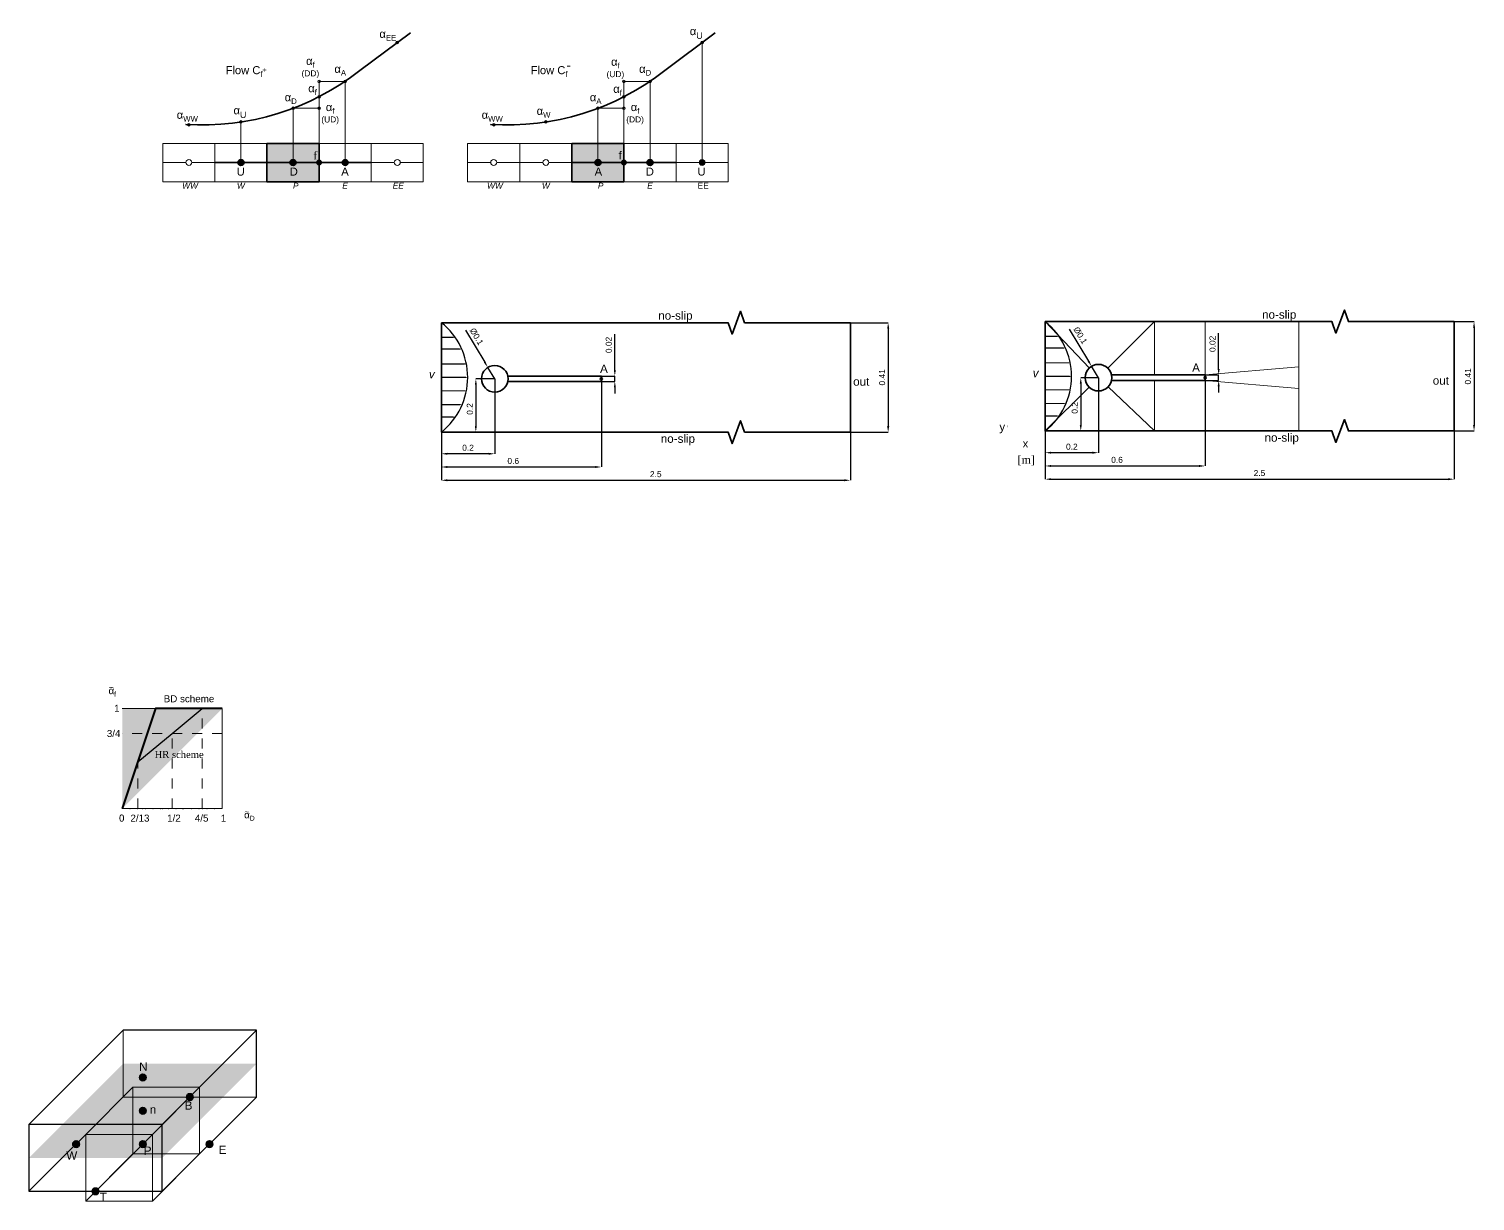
# Model space of a CAD drawing. Header units: millimetres. Extents: x -488.3 to -450.2, y 115.5 to 173.2.
# Drawn here: x -464.65 to -450.18, y 160.79 to 172.5 of the extents above; entities that cross this region are included whole.
import ezdxf

# ---------------------------------------------------------------- set-up
doc = ezdxf.new("R2010")
doc.units = ezdxf.units.MM
doc.linetypes.add('ACANSTGL', pattern=[0.11811, 0.07874, -0.03937])
doc.linetypes.add('HIDDEN', pattern=[9.525, 6.35, -3.175])
doc.layers.get('Defpoints').update_dxf_attribs({"lineweight": 18})
for name, color, linetype, lineweight in [('CONTINUA FINA', 3, 'Continuous', 18), ('CONTINUA MEDIA', 2, 'Continuous', 25), ('CONTORNO', 4, 'Continuous', 35), ('DIMENSION', 9, 'Continuous', 15), ('HIDDED', 6, 'HIDDEN', 18), ('TEXTO', 7, 'Continuous', 15)]:
    doc.layers.add(name, color=color, linetype=linetype, lineweight=lineweight)
doc.styles.add('ROMANS', font='arial.ttf')
doc.styles.get("Standard").update_dxf_attribs({"font": 'arial.ttf'})
doc.dimstyles.new('ACINDEC_2', dxfattribs={"dimscale": 0.03005, "dimtxt": 2, "dimasz": 2, "dimexe": 0, "dimexo": 0, "dimgap": 1, "dimtad": 1, "dimdec": 1, "dimzin": 0, "dimdsep": 46, "dimtxsty": 'ROMANS', "dimcen": 1, "dimclrd": 256, "dimclre": 256, "dimclrt": 6, "dimadec": 0, "dimazin": 0, "dimtfac": 0.0075, "dimtdec": 1, "dimtmove": 0, "dimatfit": 3, "dimfxl": 1, "dimtolj": 1, "dimtzin": 0, "dimarcsym": 0})

# ---------------------------------------------------------------- blocks, each defined once
blk = doc.blocks.new('*D27')
at = {"layer": 'Defpoints', "color": 0, "transparency": 16777216}
for p in [(-459.987, 169.006), (-460.176, 168.473), (-459.987, 168.473)]:
    blk.add_point(p, dxfattribs=at)
at = {"layer": 'DIMENSION', "lineweight": -2, "transparency": 16777216}
for p, q in [((-459.987, 169.006), (-460.176, 169.006)), ((-460.176, 168.946), (-460.176, 168.533)), ((-459.987, 168.473), (-460.176, 168.473))]:
    blk.add_line(p, q, dxfattribs=at)
at = {"layer": 'DIMENSION', "transparency": 16777216}
for points in [[(-460.186, 168.946), (-460.166, 168.946), (-460.176, 169.006)], [(-460.186, 168.533), (-460.166, 168.533), (-460.176, 168.473)]]:
    blk.add_solid(points, dxfattribs=at)
at = {"layer": 'DIMENSION', "color": 6, "transparency": 16777216, "insert": (-460.236, 168.704), "char_height": 0.0601, "attachment_point": 5, "rotation": 90, "style": 'ROMANS'}
blk.add_mtext('\\A1;0.2', dxfattribs=at)
blk = doc.blocks.new('*D28')
at = {"layer": 'Defpoints', "color": 0, "transparency": 16777216}
for p in [(-456.431, 169.566), (-456.431, 168.473), (-456.053, 168.473)]:
    blk.add_point(p, dxfattribs=at)
at = {"layer": 'DIMENSION', "lineweight": -2, "transparency": 16777216}
for p, q in [((-456.431, 169.566), (-456.053, 169.566)), ((-456.053, 169.506), (-456.053, 168.533)), ((-456.431, 168.473), (-456.053, 168.473))]:
    blk.add_line(p, q, dxfattribs=at)
at = {"layer": 'DIMENSION', "transparency": 16777216}
for points in [[(-456.063, 169.506), (-456.042, 169.506), (-456.053, 169.566)], [(-456.063, 168.533), (-456.042, 168.533), (-456.053, 168.473)]]:
    blk.add_solid(points, dxfattribs=at)
at = {"layer": 'DIMENSION', "color": 6, "transparency": 16777216, "insert": (-456.113, 169.02), "char_height": 0.0601, "attachment_point": 5, "rotation": 90, "style": 'ROMANS'}
blk.add_mtext('\\A1;0.41', dxfattribs=at)
blk = doc.blocks.new('*D29')
at = {"layer": 'Defpoints', "color": 0, "transparency": 16777216}
for p in [(-459.987, 169.006), (-460.521, 168.473), (-460.521, 168.256)]:
    blk.add_point(p, dxfattribs=at)
at = {"layer": 'DIMENSION', "lineweight": -2, "transparency": 16777216}
for p, q in [((-459.987, 169.006), (-459.987, 168.256)), ((-460.521, 168.473), (-460.521, 168.256)), ((-460.048, 168.256), (-460.461, 168.256))]:
    blk.add_line(p, q, dxfattribs=at)
at = {"layer": 'DIMENSION', "transparency": 16777216}
for points in [[(-460.461, 168.266), (-460.461, 168.246), (-460.521, 168.256)], [(-460.048, 168.266), (-460.048, 168.246), (-459.987, 168.256)]]:
    blk.add_solid(points, dxfattribs=at)
at = {"layer": 'DIMENSION', "color": 6, "transparency": 16777216, "insert": (-460.254, 168.316), "char_height": 0.0601, "attachment_point": 5, "style": 'ROMANS'}
blk.add_mtext('\\A1;0.2', dxfattribs=at)
blk = doc.blocks.new('*D30')
at = {"layer": 'Defpoints', "color": 0, "transparency": 16777216}
for p in [(-458.921, 169.006), (-460.521, 168.473), (-458.921, 168.124)]:
    blk.add_point(p, dxfattribs=at)
at = {"layer": 'DIMENSION', "lineweight": -2, "transparency": 16777216}
for p, q in [((-458.921, 169.006), (-458.921, 168.124)), ((-460.521, 168.473), (-460.521, 168.124)), ((-460.461, 168.124), (-458.981, 168.124))]:
    blk.add_line(p, q, dxfattribs=at)
at = {"layer": 'DIMENSION', "transparency": 16777216}
for points in [[(-460.461, 168.134), (-460.461, 168.114), (-460.521, 168.124)], [(-458.981, 168.134), (-458.981, 168.114), (-458.921, 168.124)]]:
    blk.add_solid(points, dxfattribs=at)
at = {"layer": 'DIMENSION', "color": 6, "transparency": 16777216, "insert": (-459.802, 168.184), "char_height": 0.0601, "attachment_point": 5, "style": 'ROMANS'}
blk.add_mtext('\\A1;0.6', dxfattribs=at)
blk = doc.blocks.new('*D31')
at = {"layer": 'Defpoints', "color": 0, "transparency": 16777216}
for p in [(-460.521, 168.473), (-456.431, 168.473), (-456.431, 167.991)]:
    blk.add_point(p, dxfattribs=at)
at = {"layer": 'DIMENSION', "lineweight": -2, "transparency": 16777216}
for p, q in [((-460.521, 168.473), (-460.521, 167.991)), ((-456.431, 168.473), (-456.431, 167.991)), ((-460.461, 167.991), (-456.491, 167.991))]:
    blk.add_line(p, q, dxfattribs=at)
at = {"layer": 'DIMENSION', "transparency": 16777216}
for points in [[(-460.461, 168.001), (-460.461, 167.981), (-460.521, 167.991)], [(-456.491, 168.001), (-456.491, 167.981), (-456.431, 167.991)]]:
    blk.add_solid(points, dxfattribs=at)
at = {"layer": 'DIMENSION', "color": 6, "transparency": 16777216, "insert": (-458.377, 168.052), "char_height": 0.0601, "attachment_point": 5, "style": 'ROMANS'}
blk.add_mtext('\\A1;2.5', dxfattribs=at)
blk = doc.blocks.new('*D32')
at = {"layer": 'Defpoints', "color": 0, "transparency": 16777216}
for p in [(-460.056, 169.12), (-459.987, 169.006)]:
    blk.add_point(p, dxfattribs=at)
at = {"layer": 'DIMENSION', "lineweight": -2, "transparency": 16777216}
for p, q in [((-460.28, 169.491), (-460.087, 169.172)), ((-459.987, 169.006), (-460.056, 169.12))]:
    blk.add_line(p, q, dxfattribs=at)
at = {"layer": 'DIMENSION', "transparency": 16777216}
blk.add_solid([(-460.079, 169.177), (-460.096, 169.167), (-460.056, 169.12)], dxfattribs=at)
at = {"layer": 'DIMENSION', "color": 6, "transparency": 16777216, "insert": (-460.169, 169.428), "char_height": 0.0601, "attachment_point": 5, "rotation": 301.1202, "style": 'ROMANS'}
blk.add_mtext('\\A1;%%C0.1', dxfattribs=at)
blk = doc.blocks.new('*D33')
at = {"layer": 'Defpoints', "color": 0, "transparency": 16777216}
for p in [(-458.921, 169.033), (-458.921, 168.98), (-458.786, 169.033)]:
    blk.add_point(p, dxfattribs=at)
at = {"layer": 'DIMENSION', "lineweight": -2, "transparency": 16777216}
for p, q in [((-458.786, 169.093), (-458.786, 169.452)), ((-458.921, 169.033), (-458.786, 169.033)), ((-458.921, 168.98), (-458.786, 168.98)), ((-458.786, 168.98), (-458.786, 169.033)), ((-458.786, 168.919), (-458.786, 168.859))]:
    blk.add_line(p, q, dxfattribs=at)
at = {"layer": 'DIMENSION', "transparency": 16777216}
for points in [[(-458.796, 169.093), (-458.776, 169.093), (-458.786, 169.033)], [(-458.796, 168.919), (-458.776, 168.919), (-458.786, 168.98)]]:
    blk.add_solid(points, dxfattribs=at)
at = {"layer": 'DIMENSION', "color": 6, "transparency": 16777216, "insert": (-458.847, 169.344), "char_height": 0.0601, "attachment_point": 5, "rotation": 90, "style": 'ROMANS'}
blk.add_mtext('\\A1;0.02', dxfattribs=at)
blk = doc.blocks.new('*D34')
at = {"layer": 'Defpoints', "color": 0, "transparency": 16777216}
for p in [(-453.95, 169.017), (-454.127, 168.484), (-453.95, 168.484)]:
    blk.add_point(p, dxfattribs=at)
at = {"layer": 'DIMENSION', "lineweight": -2, "transparency": 16777216}
for p, q in [((-453.95, 169.017), (-454.127, 169.017)), ((-454.127, 168.957), (-454.127, 168.544)), ((-453.95, 168.484), (-454.127, 168.484))]:
    blk.add_line(p, q, dxfattribs=at)
at = {"layer": 'DIMENSION', "transparency": 16777216}
for points in [[(-454.137, 168.957), (-454.117, 168.957), (-454.127, 169.017)], [(-454.137, 168.544), (-454.117, 168.544), (-454.127, 168.484)]]:
    blk.add_solid(points, dxfattribs=at)
at = {"layer": 'DIMENSION', "color": 6, "transparency": 16777216, "insert": (-454.188, 168.715), "char_height": 0.0601, "attachment_point": 5, "rotation": 90, "style": 'ROMANS'}
blk.add_mtext('\\A1;0.2', dxfattribs=at)
blk = doc.blocks.new('*D35')
at = {"layer": 'Defpoints', "color": 0, "transparency": 16777216}
for p in [(-450.393, 169.577), (-450.393, 168.484), (-450.194, 168.484)]:
    blk.add_point(p, dxfattribs=at)
at = {"layer": 'DIMENSION', "lineweight": -2, "transparency": 16777216}
for p, q in [((-450.393, 169.577), (-450.194, 169.577)), ((-450.194, 169.517), (-450.194, 168.544)), ((-450.393, 168.484), (-450.194, 168.484))]:
    blk.add_line(p, q, dxfattribs=at)
at = {"layer": 'DIMENSION', "transparency": 16777216}
for points in [[(-450.204, 169.517), (-450.184, 169.517), (-450.194, 169.577)], [(-450.204, 168.544), (-450.184, 168.544), (-450.194, 168.484)]]:
    blk.add_solid(points, dxfattribs=at)
at = {"layer": 'DIMENSION', "color": 6, "transparency": 16777216, "insert": (-450.255, 169.03), "char_height": 0.0601, "attachment_point": 5, "rotation": 90, "style": 'ROMANS'}
blk.add_mtext('\\A1;0.41', dxfattribs=at)
blk = doc.blocks.new('*D36')
at = {"layer": 'Defpoints', "color": 0, "transparency": 16777216}
for p in [(-453.95, 169.017), (-454.483, 168.484), (-454.483, 168.267)]:
    blk.add_point(p, dxfattribs=at)
at = {"layer": 'DIMENSION', "lineweight": -2, "transparency": 16777216}
for p, q in [((-453.95, 169.017), (-453.95, 168.267)), ((-454.483, 168.484), (-454.483, 168.267)), ((-454.01, 168.267), (-454.423, 168.267))]:
    blk.add_line(p, q, dxfattribs=at)
at = {"layer": 'DIMENSION', "transparency": 16777216}
for points in [[(-454.423, 168.277), (-454.423, 168.257), (-454.483, 168.267)], [(-454.01, 168.277), (-454.01, 168.257), (-453.95, 168.267)]]:
    blk.add_solid(points, dxfattribs=at)
at = {"layer": 'DIMENSION', "color": 6, "transparency": 16777216, "insert": (-454.216, 168.327), "char_height": 0.0601, "attachment_point": 5, "style": 'ROMANS'}
blk.add_mtext('\\A1;0.2', dxfattribs=at)
blk = doc.blocks.new('*D37')
at = {"layer": 'Defpoints', "color": 0, "transparency": 16777216}
for p in [(-452.883, 169.017), (-454.483, 168.484), (-452.883, 168.134)]:
    blk.add_point(p, dxfattribs=at)
at = {"layer": 'DIMENSION', "lineweight": -2, "transparency": 16777216}
for p, q in [((-452.883, 169.017), (-452.883, 168.134)), ((-454.483, 168.484), (-454.483, 168.134)), ((-454.423, 168.134), (-452.943, 168.134))]:
    blk.add_line(p, q, dxfattribs=at)
at = {"layer": 'DIMENSION', "transparency": 16777216}
for points in [[(-454.423, 168.144), (-454.423, 168.124), (-454.483, 168.134)], [(-452.943, 168.144), (-452.943, 168.124), (-452.883, 168.134)]]:
    blk.add_solid(points, dxfattribs=at)
at = {"layer": 'DIMENSION', "color": 6, "transparency": 16777216, "insert": (-453.764, 168.195), "char_height": 0.0601, "attachment_point": 5, "style": 'ROMANS'}
blk.add_mtext('\\A1;0.6', dxfattribs=at)
blk = doc.blocks.new('*D38')
at = {"layer": 'Defpoints', "color": 0, "transparency": 16777216}
for p in [(-454.483, 168.484), (-450.393, 168.484), (-450.393, 168.002)]:
    blk.add_point(p, dxfattribs=at)
at = {"layer": 'DIMENSION', "lineweight": -2, "transparency": 16777216}
for p, q in [((-454.483, 168.484), (-454.483, 168.002)), ((-450.393, 168.484), (-450.393, 168.002)), ((-454.423, 168.002), (-450.453, 168.002))]:
    blk.add_line(p, q, dxfattribs=at)
at = {"layer": 'DIMENSION', "transparency": 16777216}
for points in [[(-454.423, 168.012), (-454.423, 167.992), (-454.483, 168.002)], [(-450.453, 168.012), (-450.453, 167.992), (-450.393, 168.002)]]:
    blk.add_solid(points, dxfattribs=at)
at = {"layer": 'DIMENSION', "color": 6, "transparency": 16777216, "insert": (-452.34, 168.063), "char_height": 0.0601, "attachment_point": 5, "style": 'ROMANS'}
blk.add_mtext('\\A1;2.5', dxfattribs=at)
blk = doc.blocks.new('*D39')
at = {"layer": 'Defpoints', "color": 0, "transparency": 16777216}
for p in [(-454.019, 169.131), (-453.95, 169.017)]:
    blk.add_point(p, dxfattribs=at)
at = {"layer": 'DIMENSION', "lineweight": -2, "transparency": 16777216}
for p, q in [((-454.242, 169.502), (-454.05, 169.183)), ((-453.95, 169.017), (-454.019, 169.131))]:
    blk.add_line(p, q, dxfattribs=at)
at = {"layer": 'DIMENSION', "transparency": 16777216}
blk.add_solid([(-454.041, 169.188), (-454.058, 169.178), (-454.019, 169.131)], dxfattribs=at)
at = {"layer": 'DIMENSION', "color": 6, "transparency": 16777216, "insert": (-454.131, 169.439), "char_height": 0.0601, "attachment_point": 5, "rotation": 301.1202, "style": 'ROMANS'}
blk.add_mtext('\\A1;%%C0.1', dxfattribs=at)
blk = doc.blocks.new('*D40')
at = {"layer": 'Defpoints', "color": 0, "transparency": 16777216}
for p in [(-452.883, 169.044), (-452.883, 168.99), (-452.748, 169.044)]:
    blk.add_point(p, dxfattribs=at)
at = {"layer": 'DIMENSION', "lineweight": -2, "transparency": 16777216}
for p, q in [((-452.748, 169.104), (-452.748, 169.463)), ((-452.883, 169.044), (-452.748, 169.044)), ((-452.883, 168.99), (-452.748, 168.99)), ((-452.748, 168.99), (-452.748, 169.044)), ((-452.748, 168.93), (-452.748, 168.87))]:
    blk.add_line(p, q, dxfattribs=at)
at = {"layer": 'DIMENSION', "transparency": 16777216}
for points in [[(-452.758, 169.104), (-452.738, 169.104), (-452.748, 169.044)], [(-452.758, 168.93), (-452.738, 168.93), (-452.748, 168.99)]]:
    blk.add_solid(points, dxfattribs=at)
at = {"layer": 'DIMENSION', "color": 6, "transparency": 16777216, "insert": (-452.809, 169.355), "char_height": 0.0601, "attachment_point": 5, "rotation": 90, "style": 'ROMANS'}
blk.add_mtext('\\A1;0.02', dxfattribs=at)

msp = doc.modelspace()

# ---------------------------------------------------------------- hatches: boundary and pattern name
at = {"layer": 'CONTINUA FINA'}
h = msp.add_hatch(color=256, dxfattribs=at)
h.dxf.hatch_style = 1
h.paths.add_polyline_path([(-460.949, 172.367, 1), (-460.975, 172.367, 1)])
h = msp.add_hatch(color=256, dxfattribs=at)
h.dxf.hatch_style = 1
h.paths.add_polyline_path([(-457.9, 172.367, 1), (-457.926, 172.367, 1)])
h = msp.add_hatch(color=256, dxfattribs=at)
h.dxf.hatch_style = 1
h.paths.add_polyline_path([(-461.47, 171.979, 1), (-461.496, 171.979, 1)])
h = msp.add_hatch(color=256, dxfattribs=at)
h.dxf.hatch_style = 1
h.paths.add_polyline_path([(-458.421, 171.979, 1), (-458.447, 171.979, 1)])
h = msp.add_hatch(color=256, dxfattribs=at)
h.dxf.hatch_style = 1
h.paths.add_polyline_path([(-461.73, 171.825, 1), (-461.757, 171.825, 1)])
h = msp.add_hatch(color=256, dxfattribs=at)
h.dxf.hatch_style = 1
h.paths.add_polyline_path([(-458.681, 171.825, 1), (-458.708, 171.825, 1)])
h = msp.add_hatch(color=256, dxfattribs=at)
h.dxf.hatch_style = 1
h.paths.add_polyline_path([(-461.991, 171.71, 1), (-462.018, 171.71, 1)])
h = msp.add_hatch(color=256, dxfattribs=at)
h.dxf.hatch_style = 1
h.paths.add_polyline_path([(-458.942, 171.71, 1), (-458.968, 171.71, 1)])
h = msp.add_hatch(color=256, dxfattribs=at)
h.dxf.hatch_style = 1
h.paths.add_polyline_path([(-463.033, 171.546, 1), (-463.06, 171.546, 1)])
h = msp.add_hatch(color=256, dxfattribs=at)
h.dxf.hatch_style = 1
h.paths.add_polyline_path([(-462.512, 171.573, 1), (-462.539, 171.573, 1)])
h = msp.add_hatch(color=256, dxfattribs=at)
h.dxf.hatch_style = 1
h.paths.add_polyline_path([(-459.984, 171.546, 1), (-460.01, 171.546, 1)])
h = msp.add_hatch(color=256, dxfattribs=at)
h.dxf.hatch_style = 1
h.paths.add_polyline_path([(-459.463, 171.573, 1), (-459.489, 171.573, 1)])
at = {"layer": 'CONTINUA FINA', "true_color": 0x000000}
h = msp.add_hatch(color=18, dxfattribs=at)
h.dxf.hatch_style = 1
h.paths.add_polyline_path([(-458.931, 169.006, 1), (-458.91, 169.006, 1)])
h = msp.add_hatch(color=18, dxfattribs=at)
h.dxf.hatch_style = 1
h.paths.add_polyline_path([(-452.893, 169.017, 1), (-452.873, 169.017, 1)])
at = {"layer": 'CONTINUA FINA', "transparency": 33554508}
h = msp.add_hatch(color=256, dxfattribs=at)
h.dxf.hatch_style = 1
h.set_gradient(color1=(255, 0, 0), color2=(221, 179, 212), name='SPHERICAL')
h.paths.add_polyline_path([(-462.369, 162.159), (-463.312, 161.217), (-464.645, 161.217), (-463.702, 162.159)])
at = {"layer": 'CONTINUA FINA'}
h = msp.add_hatch(color=0, dxfattribs=at)
h.dxf.hatch_style = 1
h.paths.add_polyline_path([(-463.54, 162.021, 1), (-463.474, 162.021, 1)])
h = msp.add_hatch(color=0, dxfattribs=at)
h.dxf.hatch_style = 1
h.paths.add_polyline_path([(-463.036, 161.793, -1), (-463.036, 161.859, -1)])
h = msp.add_hatch(color=0, dxfattribs=at)
h.dxf.hatch_style = 1
h.paths.add_polyline_path([(-464.174, 161.321, -1), (-464.174, 161.388, -1)])
h = msp.add_hatch(color=0, dxfattribs=at)
h.dxf.hatch_style = 1
h.paths.add_polyline_path([(-463.507, 161.321, -1), (-463.507, 161.388, -1)])
h = msp.add_hatch(color=0, dxfattribs=at)
h.dxf.hatch_style = 1
h.paths.add_polyline_path([(-462.84, 161.321, -1), (-462.84, 161.388, -1)])
h = msp.add_hatch(color=0, dxfattribs=at)
h.dxf.hatch_style = 1
h.paths.add_polyline_path([(-463.979, 160.85, -1), (-463.979, 160.917, -1)])
at = {"layer": 'CONTINUA MEDIA'}
h = msp.add_hatch(color=256, dxfattribs=at)
h.dxf.hatch_style = 1
h.paths.add_polyline_path([(-463.54, 161.688, 1), (-463.474, 161.688, 1)])
at = {"layer": 'CONTORNO'}
h = msp.add_hatch(color=256, dxfattribs=at)
h.dxf.hatch_style = 1
h.paths.add_polyline_path([(-462.555, 171.168, 1), (-462.495, 171.168, 1)])
h = msp.add_hatch(color=256, dxfattribs=at)
h.dxf.hatch_style = 1
h.paths.add_polyline_path([(-462.034, 171.168, 1), (-461.974, 171.168, 1)])
h = msp.add_hatch(color=256, dxfattribs=at)
h.dxf.hatch_style = 1
h.paths.add_polyline_path([(-461.774, 171.168, 1), (-461.714, 171.168, 1)])
h = msp.add_hatch(color=256, dxfattribs=at)
h.dxf.hatch_style = 1
h.paths.add_polyline_path([(-461.513, 171.168, 1), (-461.453, 171.168, 1)])
h = msp.add_hatch(color=256, dxfattribs=at)
h.dxf.hatch_style = 1
h.paths.add_polyline_path([(-458.985, 171.168, 1), (-458.925, 171.168, 1)])
h = msp.add_hatch(color=256, dxfattribs=at)
h.dxf.hatch_style = 1
h.paths.add_polyline_path([(-458.725, 171.168, 1), (-458.665, 171.168, 1)])
h = msp.add_hatch(color=256, dxfattribs=at)
h.dxf.hatch_style = 1
h.paths.add_polyline_path([(-458.464, 171.168, 1), (-458.404, 171.168, 1)])
h = msp.add_hatch(color=256, dxfattribs=at)
h.dxf.hatch_style = 1
h.paths.add_polyline_path([(-457.943, 171.168, 1), (-457.883, 171.168, 1)])
at = {"layer": 'DIMENSION', "true_color": 0xadddf7, "transparency": 33554687}
h = msp.add_hatch(color=141, dxfattribs=at)
h.dxf.hatch_style = 1
h.paths.add_polyline_path([(-461.744, 171.143), (-461.744, 171.359), (-462.265, 171.359), (-462.265, 170.976), (-461.744, 170.976)])
h = msp.add_hatch(color=141, dxfattribs=at)
h.dxf.hatch_style = 1
h.paths.add_polyline_path([(-458.695, 171.143), (-458.695, 171.359), (-459.216, 171.359), (-459.216, 170.976), (-458.695, 170.976)])
at = {"layer": 'DIMENSION', "transparency": 33554556}
h = msp.add_hatch(color=254, dxfattribs=at)
h.dxf.hatch_style = 1
h.paths.add_polyline_path([(-463.712, 164.71), (-462.712, 165.71), (-463.712, 165.71)])
at = {"layer": 'DIMENSION', "transparency": 33554564}
h = msp.add_hatch(color=254, dxfattribs=at)
h.dxf.hatch_style = 1
h.paths.add_polyline_path([(-463.712, 164.709), (-462.712, 165.709), (-463.712, 165.709)])

# ---------------------------------------------------------------- linework, layer by layer
at = {"layer": 'CONTINUA FINA'}
for p, q in [((-463.307, 171.168), (-463.076, 171.168)), ((-463.016, 171.168), (-462.786, 171.168)), ((-461.223, 171.168), (-460.992, 171.168)), ((-460.932, 171.168), (-460.702, 171.168)), ((-458.174, 171.168), (-457.943, 171.168)), ((-457.883, 171.168), (-457.653, 171.168))]:
    msp.add_line(p, q, dxfattribs=at)
for points in [[(-462.786, 171.143), (-462.786, 170.976), (-463.307, 170.976), (-463.307, 171.359), (-462.786, 171.359), (-462.786, 171.143)], [(-462.265, 171.143), (-462.265, 170.976), (-462.786, 170.976), (-462.786, 171.359), (-462.265, 171.359), (-462.265, 171.143)], [(-461.744, 171.359), (-461.744, 171.359), (-461.223, 171.359), (-461.223, 171.168)], [(-460.702, 171.143), (-460.702, 170.976), (-461.223, 170.976), (-461.223, 171.359), (-460.702, 171.359), (-460.702, 171.143)], [(-458.695, 171.359), (-458.695, 171.359), (-458.174, 171.359), (-458.174, 171.168)], [(-457.653, 171.143), (-457.653, 170.976), (-458.174, 170.976), (-458.174, 171.359), (-457.653, 171.359), (-457.653, 171.143)], [(-461.223, 171.168), (-461.223, 170.976), (-461.744, 170.976), (-461.744, 170.976)], [(-458.174, 171.168), (-458.174, 170.976), (-458.695, 170.976), (-458.695, 170.976)]]:
    msp.add_lwpolyline(points, dxfattribs=at)
at = {"layer": 'CONTINUA FINA', "lineweight": 50}
for points in [[(-454.854, 168.286, 0, 0, 0), (-454.855, 168.454, 0.025, 0, 0), (-454.858, 168.528, 0, 0, 0)], [(-454.854, 168.286, 0, 0, 0), (-454.686, 168.287, 0.025, 0, 0), (-454.612, 168.289, 0, 0, 0)]]:
    msp.add_lwpolyline(points, format="xyseb", dxfattribs=at)
at = {"layer": 'CONTINUA FINA'}
for centre, radius in [((-460.962, 172.367), 0.0133), ((-457.913, 172.367), 0.0133), ((-461.744, 171.979), 0.0133), ((-461.483, 171.979), 0.0133), ((-458.695, 171.979), 0.0133), ((-458.434, 171.979), 0.0133), ((-461.744, 171.825), 0.0133), ((-458.695, 171.825), 0.0133), ((-462.004, 171.71), 0.0133), ((-461.744, 171.71), 0.0133), ((-458.955, 171.71), 0.0133), ((-458.695, 171.71), 0.0133), ((-463.046, 171.546), 0.0133), ((-462.525, 171.573), 0.0133), ((-459.997, 171.546), 0.0133), ((-459.476, 171.573), 0.0133), ((-463.046, 171.168), 0.03), ((-460.962, 171.168), 0.03)]:
    msp.add_circle(centre, radius, dxfattribs=at)
at = {"layer": 'CONTINUA MEDIA'}
for p, q in [((-463.702, 162.493), (-464.645, 161.55)), ((-462.376, 162.486), (-463.318, 161.543)), ((-462.369, 161.826), (-463.312, 160.883)), ((-464.312, 161.217), (-464.645, 160.883))]:
    msp.add_line(p, q, dxfattribs=at)
at = {"layer": 'CONTINUA MEDIA', "color": 5}
for points in [[(-460.521, 169.42, 0.0116, 0.0116, 0), (-460.45, 169.42, 0.0387, 0, 0), (-460.383, 169.42, 0, 0, 0)], [(-454.483, 169.43, 0.0116, 0.0116, 0), (-454.412, 169.43, 0.0387, 0, 0), (-454.345, 169.43, 0, 0, 0)], [(-460.521, 169.303, 0.0116, 0.0116, 0), (-460.384, 169.303, 0.0387, 0, 0), (-460.317, 169.303, 0, 0, 0)], [(-454.483, 169.313, 0.0116, 0.0116, 0), (-454.346, 169.313, 0.0387, 0, 0), (-454.279, 169.313, 0, 0, 0)], [(-460.521, 169.154, 0.0116, 0.0116, 0), (-460.337, 169.154, 0.0387, 0, 0), (-460.27, 169.154, 0, 0, 0)], [(-454.483, 169.165, 0.0116, 0.0116, 0), (-454.3, 169.165, 0.0387, 0, 0), (-454.233, 169.165, 0, 0, 0)], [(-460.521, 169.02, 0.0116, 0.0116, 0), (-460.324, 169.02, 0.0387, 0, 0), (-460.257, 169.02, 0, 0, 0)], [(-454.483, 169.03, 0.0116, 0.0116, 0), (-454.286, 169.03, 0.0387, 0, 0), (-454.219, 169.03, 0, 0, 0)], [(-454.483, 168.896, 0.0116, 0.0116, 0), (-454.299, 168.896, 0.0387, 0, 0), (-454.232, 168.896, 0, 0, 0)], [(-460.521, 168.885, 0.0116, 0.0116, 0), (-460.337, 168.885, 0.0387, 0, 0), (-460.27, 168.885, 0, 0, 0)], [(-460.521, 168.747, 0.0116, 0.0116, 0), (-460.381, 168.747, 0.0387, 0, 0), (-460.314, 168.747, 0, 0, 0)], [(-454.483, 168.758, 0.0116, 0.0116, 0), (-454.343, 168.758, 0.0387, 0, 0), (-454.276, 168.758, 0, 0, 0)], [(-460.521, 168.623, 0.0116, 0.0116, 0), (-460.448, 168.623, 0.0387, 0, 0), (-460.381, 168.623, 0, 0, 0)], [(-454.483, 168.634, 0.0116, 0.0116, 0), (-454.411, 168.634, 0.0387, 0, 0), (-454.344, 168.634, 0, 0, 0)]]:
    msp.add_lwpolyline(points, format="xyseb", dxfattribs=at)
at = {"layer": 'CONTINUA MEDIA'}
for points in [[(-463.713, 164.709, 0, 0, 0), (-463.713, 165.878, 0.012, 0, 0), (-463.713, 165.897, 0, 0, 0)], [(-463.713, 164.709, 0, 0, 0), (-462.543, 164.709, 0.012, 0, 0), (-462.524, 164.709, 0, 0, 0)]]:
    msp.add_lwpolyline(points, format="xyseb", dxfattribs=at)
at = {"layer": 'CONTINUA MEDIA', "lineweight": 30}
msp.add_lwpolyline([(-463.711, 164.71), (-463.557, 165.175), (-463.212, 165.459), (-462.912, 165.709), (-462.714, 165.709)], dxfattribs=at)
at = {"layer": 'CONTINUA MEDIA'}
msp.add_lwpolyline([(-462.369, 161.826), (-462.369, 162.493), (-463.702, 162.493)], dxfattribs=at)
at = {"layer": 'CONTINUA MEDIA', "color": 1}
for points in [[(-463.507, 161.355, 0, 0, 0), (-463.507, 161.919, 0.04, 0, 0), (-463.507, 162.021, 0, 0, 0)], [(-463.036, 161.826, 0, 0, 0), (-463.906, 160.955, 0.04, 0, 0), (-463.979, 160.883, 0, 0, 0)], [(-464.174, 161.355, 0, 0, 0), (-462.942, 161.355, 0.04, 0, 0), (-462.84, 161.355, 0, 0, 0)]]:
    msp.add_lwpolyline(points, format="xyseb", dxfattribs=at)
at = {"layer": 'CONTINUA MEDIA'}
msp.add_lwpolyline([(-463.312, 160.883), (-463.312, 161.55), (-464.645, 161.55), (-464.645, 160.883)], close=True, dxfattribs=at)
at = {"layer": 'CONTINUA MEDIA', "color": 5}
for centre in [(-460.956, 169.02), (-454.918, 169.03)]:
    msp.add_arc(centre, 0.699, 308.5315, 51.4685, dxfattribs=at)
at = {"layer": 'CONTORNO'}
for p, q in [((-462.786, 171.168), (-462.555, 171.168)), ((-462.495, 171.168), (-462.265, 171.168)), ((-462.265, 171.168), (-462.034, 171.168)), ((-461.974, 171.168), (-461.744, 171.168)), ((-461.744, 171.168), (-461.513, 171.168)), ((-461.453, 171.168), (-461.223, 171.168)), ((-459.216, 171.168), (-458.985, 171.168)), ((-458.925, 171.168), (-458.695, 171.168)), ((-458.695, 171.168), (-458.464, 171.168)), ((-458.404, 171.168), (-458.174, 171.168))]:
    msp.add_line(p, q, dxfattribs=at)
for points in [[(-463.077, 171.548), (-463.077, 171.548, 0.183726), (-461.335, 172.087), (-460.831, 172.465)], [(-460.028, 171.548), (-460.028, 171.548, 0.183726), (-458.286, 172.087), (-457.782, 172.465)]]:
    msp.add_lwpolyline(points, format="xyb", dxfattribs=at)
at = {"layer": 'CONTORNO', "color": 4}
for points in [[(-461.744, 171.192), (-461.744, 170.976), (-462.265, 170.976), (-462.265, 171.359), (-461.744, 171.359), (-461.744, 171.192)], [(-458.695, 171.192), (-458.695, 170.976), (-459.216, 170.976), (-459.216, 171.359), (-458.695, 171.359), (-458.695, 171.192)]]:
    msp.add_lwpolyline(points, dxfattribs=at)
at = {"layer": 'CONTORNO', "linetype": 'Continuous'}
for points in [[(-457.759, 169.566), (-457.654, 169.566), (-457.613, 169.452), (-457.529, 169.681), (-457.488, 169.566), (-457.342, 169.566)], [(-451.721, 169.577), (-451.616, 169.577), (-451.575, 169.463), (-451.491, 169.692), (-451.45, 169.577), (-451.305, 169.577)], [(-457.759, 168.473), (-457.654, 168.473), (-457.613, 168.358), (-457.529, 168.587), (-457.488, 168.473), (-457.342, 168.473)], [(-451.721, 168.484), (-451.616, 168.484), (-451.575, 168.369), (-451.491, 168.598), (-451.45, 168.484), (-451.305, 168.484)]]:
    msp.add_lwpolyline(points, dxfattribs=at)
at = {"layer": 'CONTORNO'}
for points in [[(-460.521, 169.566), (-457.654, 169.566)], [(-457.654, 168.473), (-460.521, 168.473), (-460.521, 169.566)], [(-457.488, 169.566), (-456.431, 169.566), (-456.431, 168.473), (-457.488, 168.473)], [(-454.483, 169.577), (-451.616, 169.577)], [(-451.616, 168.484), (-454.483, 168.484), (-454.483, 169.577)], [(-451.45, 169.577), (-450.393, 169.577), (-450.393, 168.484), (-451.45, 168.484)], [(-459.857, 169.033), (-458.921, 169.033), (-458.921, 168.98), (-459.857, 168.98)], [(-453.819, 169.044), (-452.883, 169.044), (-452.883, 168.99), (-453.819, 168.99)]]:
    msp.add_lwpolyline(points, dxfattribs=at)
at = {"layer": 'CONTORNO', "color": 1, "linetype": 'Continuous', "lineweight": 40}
msp.add_lwpolyline([(-462.712, 165.71), (-463.379, 165.709), (-463.712, 164.71)], dxfattribs=at)
at = {"layer": 'CONTORNO'}
for centre, radius in [((-462.525, 171.168), 0.03), ((-462.004, 171.168), 0.03), ((-461.483, 171.168), 0.03), ((-458.955, 171.168), 0.03), ((-458.434, 171.168), 0.03), ((-459.987, 169.006), 0.133), ((-453.95, 169.017), 0.133), ((-458.921, 169.006), 0.0103), ((-452.883, 169.017), 0.0103), ((-463.507, 162.021), 0.0333), ((-463.036, 161.826), 0.0333), ((-463.507, 161.688), 0.0333), ((-464.174, 161.355), 0.0333), ((-463.507, 161.355), 0.0333), ((-462.84, 161.355), 0.0333), ((-463.979, 160.883), 0.0333)]:
    msp.add_circle(centre, radius, dxfattribs=at)
at = {"layer": 'DIMENSION', "color": 8}
for p, q in [((-460.258, 171.168), (-460.027, 171.168)), ((-459.967, 171.168), (-459.737, 171.168)), ((-459.737, 171.168), (-459.506, 171.168)), ((-459.446, 171.168), (-459.216, 171.168))]:
    msp.add_line(p, q, dxfattribs=at)
at = {"layer": 'DIMENSION'}
for p, q in [((-462.712, 165.71), (-463.712, 165.71)), ((-462.712, 164.71), (-462.712, 165.71)), ((-462.712, 164.709), (-462.712, 165.709)), ((-462.712, 165.21), (-462.712, 165.709)), ((-463.712, 164.709), (-462.712, 164.71)), ((-462.712, 164.71), (-463.711, 164.71))]:
    msp.add_line(p, q, dxfattribs=at)
at = {"layer": 'DIMENSION', "linetype": 'ACANSTGL'}
for p, q in [((-462.912, 164.709), (-462.912, 165.71)), ((-462.712, 165.459), (-463.712, 165.459)), ((-463.212, 164.709), (-463.212, 165.459)), ((-463.557, 164.71), (-463.557, 165.175))]:
    msp.add_line(p, q, dxfattribs=at)
at = {"layer": 'DIMENSION', "color": 8}
for points in [[(-459.737, 171.143), (-459.737, 170.976), (-460.258, 170.976), (-460.258, 171.359), (-459.737, 171.359), (-459.737, 171.143)], [(-459.216, 171.143), (-459.216, 170.976), (-459.737, 170.976), (-459.737, 171.359), (-459.216, 171.359), (-459.216, 171.143)]]:
    msp.add_lwpolyline(points, dxfattribs=at)
for centre in [(-459.997, 171.168), (-459.476, 171.168), (-457.913, 171.168)]:
    msp.add_circle(centre, 0.03, dxfattribs=at)
at = {"layer": 'DIMENSION'}
for p in [(-463.379, 165.709), (-463.046, 165.709), (-463.634, 164.71), (-463.557, 164.71), (-463.511, 164.71), (-463.481, 164.71), (-463.404, 164.71), (-463.327, 164.71), (-463.312, 164.709), (-463.25, 164.71), (-463.173, 164.71), (-463.112, 164.709), (-463.097, 164.71), (-463.02, 164.71), (-462.943, 164.71), (-462.912, 164.709), (-462.866, 164.71), (-462.789, 164.71)]:
    msp.add_point(p, dxfattribs=at)
at = {"layer": 'HIDDED'}
for p, q in [((-457.914, 171.168), (-457.914, 172.353)), ((-461.744, 170.972), (-461.744, 171.979)), ((-461.483, 171.138), (-461.483, 171.986)), ((-458.695, 170.972), (-458.695, 171.979)), ((-458.434, 171.138), (-458.434, 171.986)), ((-462.004, 171.138), (-462.004, 171.71)), ((-458.955, 171.138), (-458.955, 171.71)), ((-462.525, 171.138), (-462.525, 171.573)), ((-463.702, 161.826), (-463.702, 162.493)), ((-464.076, 161.452), (-463.605, 161.924)), ((-462.369, 161.826), (-463.702, 161.826)), ((-463.409, 161.452), (-462.938, 161.924)), ((-464.076, 161.452), (-464.312, 161.217)), ((-463.409, 161.452), (-463.881, 160.981)), ((-464.076, 160.786), (-463.605, 161.257)), ((-464.076, 160.786), (-463.605, 161.257)), ((-463.409, 160.786), (-462.938, 161.257)), ((-463.409, 160.786), (-462.938, 161.257))]:
    msp.add_line(p, q, dxfattribs=at)
at = {"layer": 'HIDDED', "color": 8}
for p, q in [((-461.483, 171.979), (-461.744, 171.979)), ((-458.434, 171.979), (-458.695, 171.979)), ((-462.004, 171.71), (-461.744, 171.71)), ((-458.955, 171.71), (-458.695, 171.71))]:
    msp.add_line(p, q, dxfattribs=at)
at = {"layer": 'HIDDED', "color": 52, "true_color": 0xc8c92d}
for p, q in [((-454.483, 169.577), (-454.042, 169.114)), ((-453.39, 169.577), (-453.855, 169.111)), ((-453.39, 169.577), (-453.39, 169.044)), ((-452.883, 168.484), (-452.883, 169.577)), ((-451.947, 168.484), (-451.947, 169.577)), ((-452.883, 169.044), (-451.947, 169.126)), ((-454.044, 168.923), (-454.483, 168.484)), ((-453.853, 168.925), (-453.39, 168.484)), ((-453.39, 168.99), (-453.39, 168.484)), ((-452.883, 168.99), (-451.947, 168.909))]:
    msp.add_line(p, q, dxfattribs=at)
at = {"layer": 'HIDDED'}
msp.add_lwpolyline([(-464.076, 160.786), (-463.409, 160.786), (-463.409, 161.452), (-464.076, 161.452), (-464.076, 160.786), (-463.605, 161.257), (-462.938, 161.257), (-462.938, 161.924), (-463.605, 161.924), (-463.605, 161.257)], dxfattribs=at)
at = {"layer": 'TEXTO', "color": 1}
for points in [[(-462.844, 171.99, 0, 0, 0), (-462.279, 171.99, 0.04, 0, 0), (-462.217, 171.99, 0, 0, 0)], [(-459.168, 171.99, 0, 0, 0), (-459.732, 171.99, 0.04, 0, 0), (-459.794, 171.99, 0, 0, 0)]]:
    msp.add_lwpolyline(points, format="xyseb", dxfattribs=at)

# ---------------------------------------------------------------- texts
at = {"layer": 'CONTINUA MEDIA', "insert": (-463.388, 165.285), "char_height": 0.08, "attachment_point": 1}
msp.add_mtext_dynamic_manual_height_columns('\\A1;\\pxsm1;{\\fTimes New Roman|b0|i0|c0|p18;\\H0.875x;HR scheme}', width=0.49585, gutter_width=6.283, heights=[0.0963], dxfattribs=at)
at = {"layer": 'DIMENSION', "char_height": 0.06, "attachment_point": 1}
for insert in [(-463.853, 165.954), (-463.853, 165.953), (-462.497, 164.71)]:
    msp.add_mtext_dynamic_manual_height_columns('\\pxsm2,qj;{\\fCambria Math|b0|i0|c0|p18;\\C0;~}', width=0.00984, gutter_width=0.0002, heights=[0], dxfattribs=dict(at, insert=insert))
at = {"layer": 'TEXTO', "color": 8, "attachment_point": 1}
for s, width, gutter_width, heights, insert, char_height in [('\\A1;\\pxsm1,qc;{\\fArial|b0|i0|c161|p34;α\\fArial|b0|i0|c0|p34;\\H0.7x;\\S^ EE;}', 0.37436, 8.378, [0.128], (-461.243, 172.494), 0.08), ('\\A1;\\pxsm1,qc;{\\fArial|b0|i0|c161|p34;α\\fArial|b0|i0|c0|p34;\\H0.7x;\\S^ WW;}', 0.37436, 8.378, [0], (-463.248, 171.685), 0.08), ('\\A1;\\pxsm1,qc;{\\fArial|b0|i0|c161|p34;α\\fArial|b0|i0|c0|p34;\\H0.7x;\\S^ WW;}', 0.37436, 8.378, [0], (-460.199, 171.685), 0.08), ('\\A1;\\pxsm1,qc;{\\fArial|b0|i0|c161|p34;α\\fArial|b0|i0|c0|p34;\\H0.7x;\\S^ W;}', 0.37436, 8.378, [0], (-459.686, 171.724), 0.08), ('\\A1;\\pxsm1,qc;{\\fArial|b0|i1|c0|p34;WW}', 0.14039, 3.142, [0], (-463.104, 170.965), 0.06), ('\\A1;\\pxsm1,qc;{\\fArial|b0|i1|c0|p34;W}', 0.14039, 3.142, [0], (-462.596, 170.965), 0.06), ('\\A1;\\pxsm1,qc;{\\fArial|b0|i1|c0|p34;P}', 0.14039, 3.142, [0], (-462.047, 170.965), 0.06), ('\\A1;\\pxsm1,qc;{\\fArial|b0|i1|c0|p34;E}', 0.14039, 3.142, [0], (-461.554, 170.965), 0.06), ('\\A1;\\pxsm1,qc;{\\fArial|b0|i1|c0|p34;EE}', 0.14039, 3.142, [0], (-461.022, 170.965), 0.06), ('\\A1;\\pxsm1,qc;{\\fArial|b0|i1|c0|p34;WW}', 0.14039, 3.142, [0], (-460.055, 170.965), 0.06), ('\\A1;\\pxsm1,qc;{\\fArial|b0|i1|c0|p34;W}', 0.14039, 3.142, [0], (-459.546, 170.965), 0.06), ('\\A1;\\pxsm1,qc;{\\fArial|b0|i1|c0|p34;P}', 0.14039, 3.142, [0], (-458.998, 170.965), 0.06), ('\\A1;\\pxsm1,qc;{\\fArial|b0|i1|c0|p34;E}', 0.14039, 3.142, [0], (-458.505, 170.965), 0.06), ('\\A1;\\pxsm1,qc;EE', 0.14039, 3.142, [0], (-457.973, 170.965), 0.06)]:
    msp.add_mtext_dynamic_manual_height_columns(s, width=width, gutter_width=gutter_width, heights=heights, dxfattribs=dict(at, insert=insert, char_height=char_height))
at = {"layer": 'TEXTO'}
for s, width, gutter_width, heights, insert, char_height, attachment_point in [('\\A1;\\pxsm1,qc;{\\fArial|b0|i0|c161|p34;α\\fArial|b0|i0|c0|p34;\\H0.8x;\\S^ U;}', 0.37436, 8.378, [0], (-458.159, 172.521), 0.08, 1), ('\\A1;\\pxsm1,qc;{\\fArial|b0|i0|c161|p34;\\H1.33333x;α\\fArial|b0|i0|c0|p34;\\H0.7x;\\S^ f;\\H1.07143x;\\P(DD)}', 0.28077, 6.283, [0], (-461.971, 172.223), 0.06, 1), ('\\A1;\\pxsm1,qc;{\\fArial|b0|i0|c161|p34;α\\fArial|b0|i0|c0|p34;\\H0.7x;\\S^ A;}', 0.37436, 8.378, [0.128], (-461.719, 172.144), 0.08, 1), ('\\A1;\\pxsm1,qc;{\\fArial|b0|i0|c161|p34;\\H1.33333x;α\\fArial|b0|i0|c0|p34;\\H0.7x;\\S^ f;\\H1.07143x;\\P(UD)}', 0.28077, 6.283, [0], (-458.921, 172.215), 0.06, 1), ('\\A1;\\pxsm1,qc;{\\fArial|b0|i0|c161|p34;α\\fArial|b0|i0|c0|p34;\\H0.7x;\\S^ D;}', 0.37436, 8.378, [0.128], (-458.67, 172.144), 0.08, 1), ('\\A1;\\pxsm1,qc;{\\fArial|b0|i0|c161|p34;α\\fArial|b0|i0|c0|p34;\\H0.7x;\\S^ D;}', 0.37436, 8.378, [0], (-462.214, 171.86), 0.08, 1), ('\\A1;\\pxsm1,qc;{\\fArial|b0|i0|c161|p34;α\\fArial|b0|i0|c0|p34;\\H0.7x;\\S^ f;}', 0.37436, 8.378, [0], (-461.996, 171.95), 0.08, 1), ('\\A1;\\pxsm1,qc;{\\fArial|b0|i0|c161|p34;α\\fArial|b0|i0|c0|p34;\\H0.7x;\\S^ A;}', 0.37436, 8.378, [0], (-459.165, 171.86), 0.08, 1), ('\\A1;\\pxsm1,qc;{\\fArial|b0|i0|c161|p34;α\\fArial|b0|i0|c0|p34;\\H0.7x;\\S^ f;}', 0.37436, 8.378, [0], (-458.946, 171.944), 0.08, 1), ('\\A1;\\pxsm1,qc;{\\fArial|b0|i0|c161|p34;α\\fArial|b0|i0|c0|p34;\\H0.8x;\\S^ U;}', 0.37436, 8.378, [0], (-462.722, 171.73), 0.08, 1), ('\\A1;\\pxsm1,qc;{\\fArial|b0|i0|c161|p34;\\H1.33333x;α\\fArial|b0|i0|c0|p34;\\H0.7x;\\S^ f;\\H1.07143x;\\P(UD)}', 0.28077, 6.283, [0], (-461.773, 171.762), 0.06, 1), ('\\A1;\\pxsm1,qc;{\\fArial|b0|i0|c161|p34;\\H1.33333x;α\\fArial|b0|i0|c0|p34;\\H0.7x;\\S^ f;\\H1.07143x;\\P(DD)}', 0.28077, 6.283, [0], (-458.724, 171.762), 0.06, 1), ('\\A1;\\pxsm1,qc;{\\fTimes New Roman|b0|i0|c0|p18;f}', 0.18718, 4.189, [0], (-461.875, 171.278), 0.08, 1), ('\\A1;\\pxsm1,qc;f', 0.18718, 4.189, [0], (-458.826, 171.278), 0.08, 1), ('\\A1;\\pxsm1,qc;U', 0.18718, 4.189, [0], (-462.621, 171.117), 0.08, 1), ('\\A1;\\pxsm1;D', 0.18718, 4.189, [0], (-462.037, 171.117), 0.08, 1), ('\\A1;\\pxsm1,qc;A', 0.14654, 4.189, [0.0453], (-461.558, 171.117), 0.08, 1), ('\\A1;\\pxsm1;A', 0.18718, 4.189, [0], (-458.988, 171.117), 0.08, 1), ('\\A1;\\pxsm1,qc;D', 0.14654, 4.189, [0.0453], (-458.509, 171.117), 0.08, 1), ('\\A1;\\pxsm1,qc;U', 0.18718, 4.189, [0], (-458.013, 171.117), 0.08, 1), ('\\A1;no-slip', 0.10572, 0.000208, [0.151], (-458.352, 169.68), 0.08333, 1), ('\\A1;no-slip', 0.10572, 0.000208, [0.151], (-452.314, 169.69), 0.08333, 1), ('\\A1;{\\fArial|b0|i1|c0|p34;v}', 0.10572, 0.000208, [0.151], (-460.645, 169.094), 0.08333, 1), ('\\A1;A', 0.000506, 0.000208, [0], (-458.934, 169.148), 0.0833, 1), ('\\A1;{\\fArial|b0|i1|c0|p34;v}', 0.10572, 0.000208, [0.151], (-454.607, 169.105), 0.08333, 1), ('\\A1;A', 0.000506, 0.000208, [0], (-453.013, 169.159), 0.0833, 1), ('\\A1;out', 0.10572, 0.000208, [0.151], (-456.403, 169.02), 0.0833, 1), ('\\A1;out', 0.10572, 0.000208, [0.151], (-450.607, 169.03), 0.0833, 1), ('\\A1;no-slip', 0.10572, 0.000208, [0.151], (-458.327, 168.449), 0.08333, 1), ('\\A1;no-slip', 0.10572, 0.000208, [0.151], (-452.289, 168.46), 0.08333, 1), ('\\pxsm1;{\\fTimes New Roman|b0|i0|c0|p18;\\C6;[m]}', 0.34477, 1.674, [0], (-454.759, 168.237), 0.08, 1), ('\\A1;\\pxsm1;{\\fArial|b0|i0|c161|p34;\\H0.875x;α\\fArial|b0|i0|c0|p34;\\H0.7x;\\S^ f;}', 0.28077, 6.283, [0.0963], (-463.849, 165.923), 0.08, 1), ('\\A1;\\pxsm1;{\\H0.875x;1}', 0.28077, 6.283, [0.0963], (-463.793, 165.747), 0.08, 1), ('\\A1;\\pxsm1;{\\H0.875x;3/4}', 0.28077, 6.283, [0.0963], (-463.866, 165.495), 0.08, 1), ('\\A1;\\pxsm1;{\\fTimes New Roman|b0|i0|c0|p18;\\H0.875x;0}', 0.28077, 6.283, [0.0963], (-463.744, 164.65), 0.08, 1), ('\\A1;\\pxsm1;{\\H0.875x;0}', 0.28077, 6.283, [0.0963], (-463.744, 164.649), 0.08, 1), ('\\A1;\\pxsm1;{\\H0.875x;2/13}', 0.28077, 6.283, [0.0963], (-463.63, 164.649), 0.08, 1), ('\\A1;\\pxsm1;{\\H0.875x;1/2}', 0.28077, 6.283, [0.0963], (-463.263, 164.649), 0.08, 1), ('\\A1;\\pxsm1;{\\H0.875x;4/5}', 0.28077, 6.283, [0.0963], (-462.986, 164.649), 0.08, 1), ('\\A1;\\pxsm1;{\\H0.875x;1}', 0.28077, 6.283, [0.0963], (-462.726, 164.649), 0.08, 1), ('\\A1;\\pxsm1;{\\fArial|b0|i0|c161|p34;\\H0.875x;α\\fArial|b0|i0|c0|p34;\\H0.7x;\\S^ D;}', 0.28077, 6.283, [0.0963], (-462.493, 164.682), 0.08, 1), ('\\A1;n', 0.0512, 0.417, [0], (-463.437, 161.659), 0.0833, 7), ('\\A1;B', 0.0512, 0.417, [0], (-463.01, 161.783), 0.0833, 3), ('\\A1;W', 0.0512, 0.417, [0], (-464.162, 161.282), 0.0833, 3), ('\\A1;P', 0.08333, 0.417, [0], (-463.419, 161.331), 0.0833, 3), ('\\A1;E', 0.0512, 0.417, [0], (-462.669, 161.34), 0.0833, 3), ('\\A1;T', 0.0512, 0.417, [0], (-463.866, 160.869), 0.0833, 3)]:
    msp.add_mtext_dynamic_manual_height_columns(s, width=width, gutter_width=gutter_width, heights=heights, dxfattribs=dict(at, insert=insert, char_height=char_height, attachment_point=attachment_point))
at = {"layer": 'TEXTO', "color": 1, "char_height": 0.08, "attachment_point": 1}
for s, width, gutter_width, heights, insert in [('\\A1;\\pxsm1,qc;Flow C{\\H0.7x;\\S^ f;}', 0.43076, 4.189, [0], (-462.709, 172.131)), ('\\A1;\\pxsm1,qc;{\\H0.7x;\\S+^ ;}', 0.18718, 4.189, [0], (-462.383, 172.121)), ('\\A1;\\pxsm1,qc;Flow C{\\H0.7x;\\S^ f;}', 0.43076, 4.189, [0], (-459.659, 172.131)), ('\\A1;{\\fTimes New Roman|b0|i0|c0|p18;\\H1x;-}', 0.18718, 4.189, [0], (-459.268, 172.182)), ('\\A1;\\pxsm1;{\\H0.875x;BD scheme}', 1.09487, 6.541, [0.0963], (-463.297, 165.842))]:
    msp.add_mtext_dynamic_manual_height_columns(s, width=width, gutter_width=gutter_width, heights=heights, dxfattribs=dict(at, insert=insert))
at = {"layer": 'TEXTO', "char_height": 0.08, "width": 0.0723, "attachment_point": 1}
for s, insert in [('\\A1;y', (-454.94, 168.565)), ('\\A1;x', (-454.708, 168.399))]:
    msp.add_mtext(s, dxfattribs=dict(at, insert=insert))
at = {"layer": 'TEXTO', "insert": (-463.459, 162.171), "char_height": 0.0833, "attachment_point": 3, "rotation": 0.1716}
msp.add_mtext_dynamic_manual_height_columns('\\A1;N', width=0.0512, gutter_width=0.417, heights=[0], dxfattribs=at)

# ---------------------------------------------------------------- dimensions: what is measured, and where the dimension line sits
at = {"layer": 'DIMENSION'}
for center, mpoint, picture, middle in [((-459.987, 169.006), (-460.056, 169.12), '*D32', (-460.223, 169.396)), ((-453.95, 169.017), (-454.019, 169.131), '*D39', (-454.185, 169.406))]:
    dim = msp.add_radius_dim(center=center, mpoint=mpoint, text='%%C0.1', dimstyle='ACINDEC_2', dxfattribs=at)
    dim.commit()
    dim.dimension.update_dxf_attribs({"geometry": picture, "text_midpoint": middle, "dimtype": 164})
for base, p1, p2, text, picture, middle in [((-456.053, 168.473), (-456.431, 169.566), (-456.431, 168.473), '0.41', '*D28', (-456.053, 169.02)), ((-450.194, 168.484), (-450.393, 169.577), (-450.393, 168.484), '0.41', '*D35', (-450.194, 169.03)), ((-458.786, 169.033), (-458.921, 168.98), (-458.921, 169.033), '0.02', '*D33', (-458.786, 169.344)), ((-452.748, 169.044), (-452.883, 168.99), (-452.883, 169.044), '0.02', '*D40', (-452.748, 169.355)), ((-460.176, 168.473), (-459.987, 169.006), (-459.987, 168.473), '0.2', '*D27', (-460.176, 168.704)), ((-454.127, 168.484), (-453.95, 169.017), (-453.95, 168.484), '0.2', '*D34', (-454.127, 168.715))]:
    dim = msp.add_linear_dim(base=base, p1=p1, p2=p2, angle=90, text=text, dimstyle='ACINDEC_2', dxfattribs=at)
    dim.commit()
    dim.dimension.update_dxf_attribs({"geometry": picture, "text_midpoint": middle, "dimtype": 160})
for base, p1, p2, text, picture, middle in [((-460.521, 168.256), (-459.987, 169.006), (-460.521, 168.473), '0.2', '*D29', (-460.254, 168.256)), ((-458.921, 168.124), (-460.521, 168.473), (-458.921, 169.006), '0.6', '*D30', (-459.802, 168.124)), ((-454.483, 168.267), (-453.95, 169.017), (-454.483, 168.484), '0.2', '*D36', (-454.216, 168.267)), ((-452.883, 168.134), (-454.483, 168.484), (-452.883, 169.017), '0.6', '*D37', (-453.764, 168.134)), ((-450.393, 168.002), (-454.483, 168.484), (-450.393, 168.484), '2.5', '*D38', (-452.34, 168.002)), ((-456.431, 167.991), (-460.521, 168.473), (-456.431, 168.473), '2.5', '*D31', (-458.377, 167.991))]:
    dim = msp.add_linear_dim(base=base, p1=p1, p2=p2, text=text, dimstyle='ACINDEC_2', dxfattribs=at)
    dim.commit()
    dim.dimension.update_dxf_attribs({"geometry": picture, "text_midpoint": middle, "dimtype": 160})

doc.saveas('drawing.dxf')
